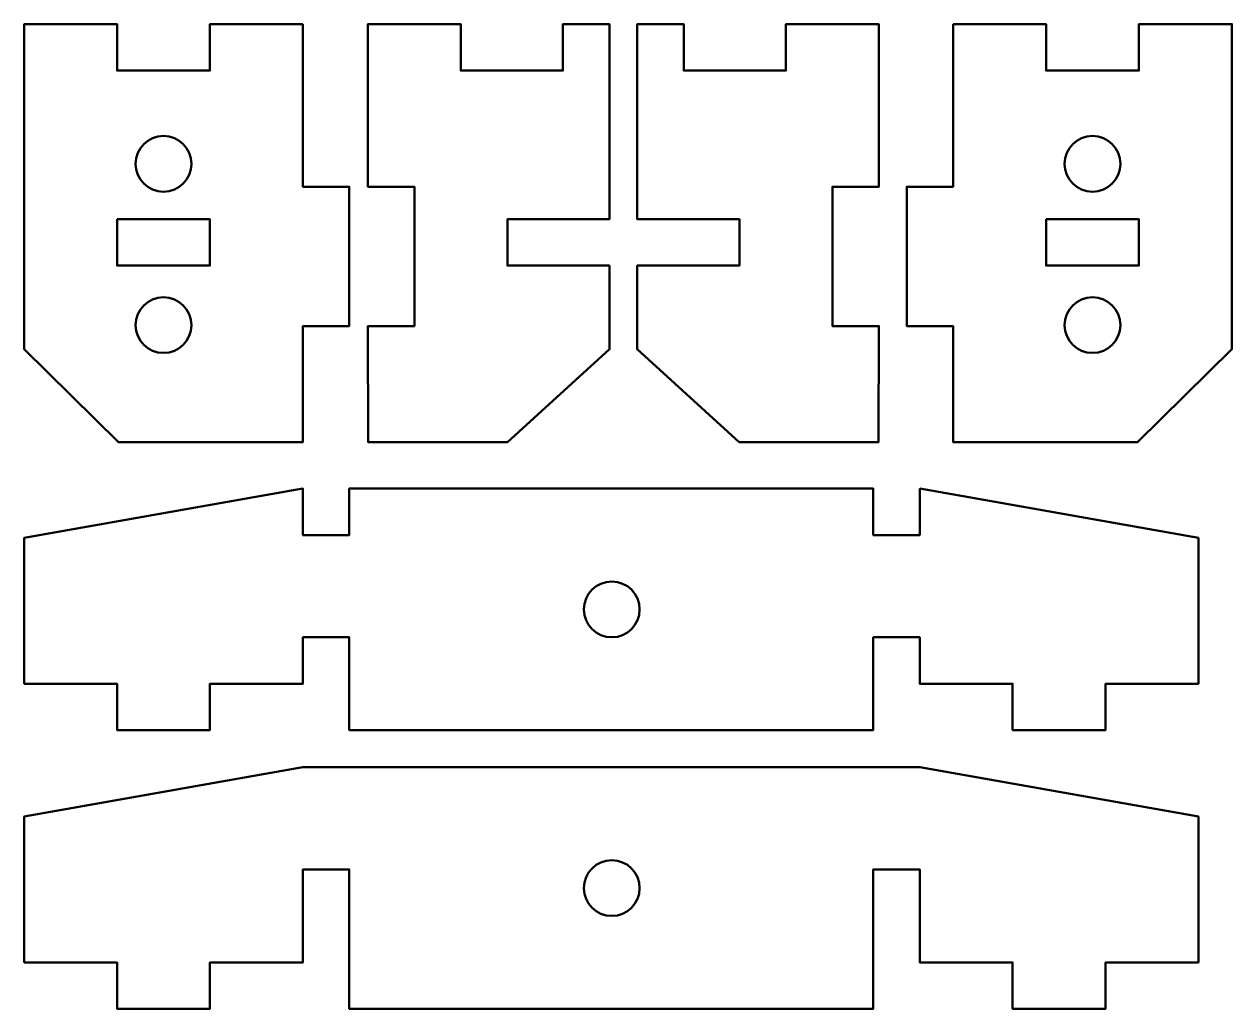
# Model space of a CAD drawing. Header units: inches. Extents: x 10 to 140, y 484 to 590.
import ezdxf

# ---------------------------------------------------------------- set-up
doc = ezdxf.new("R2010")
doc.units = ezdxf.units.IN
doc.header["$MEASUREMENT"] = 0
doc.layers.add('Layer 1', color=7, linetype='Continuous')

# ---------------------------------------------------------------- blocks, each defined once
blk = doc.blocks.new('block 3')
at = {"layer": 'Layer 1', "color": 7, "lineweight": 50, "true_color": 0xffffff}
blk.add_lwpolyline([(106.37, 540.04), (106.37, 535.04), (101.37, 535.04), (101.37, 540.04), (44.97, 540.04), (44.97, 535.04), (39.97, 535.04), (39.97, 540.04), (9.97, 534.74), (9.97, 519.04), (19.97, 519.04), (19.97, 514.04), (29.97, 514.04), (29.97, 519.04), (39.97, 519.04), (39.97, 524.04), (44.97, 524.04), (44.97, 514.04), (101.37, 514.04), (101.37, 524.04), (106.37, 524.04), (106.37, 519.04), (116.37, 519.04), (116.37, 514.04), (126.37, 514.04), (126.37, 519.04), (136.37, 519.04), (136.37, 534.74), (106.37, 540.04)], dxfattribs=at)
blk = doc.blocks.new('block 2')
at = {"layer": 'Layer 1', "color": 7, "lineweight": 50, "true_color": 0xffffff}
blk.add_open_spline([(73.22, 530.04), (74.88, 530.04), (76.22, 528.7), (76.22, 527.04), (76.22, 525.38), (74.88, 524.04), (73.22, 524.04), (71.56, 524.04), (70.22, 525.38), (70.22, 527.04), (70.22, 528.7), (71.56, 530.04), (73.22, 530.04)], degree=3, knots=[0, 0, 0, 0, 1, 1, 1, 2, 2, 2, 3, 3, 3, 4, 4, 4, 4], dxfattribs=at)
at = {"layer": 'Layer 1'}
blk.add_blockref('block 3', (0, 0), dxfattribs=at)
blk = doc.blocks.new('block 5')
at = {"layer": 'Layer 1', "color": 7, "lineweight": 50, "true_color": 0xffffff}
blk.add_lwpolyline([(106.37, 510.04), (39.97, 510.04), (9.97, 504.74), (9.97, 489.04), (19.97, 489.04), (19.97, 484.04), (29.97, 484.04), (29.97, 489.04), (39.97, 489.04), (39.97, 499.04), (44.97, 499.04), (44.97, 484.04), (101.37, 484.04), (101.37, 499.04), (106.37, 499.04), (106.37, 489.04), (116.37, 489.04), (116.37, 484.04), (126.37, 484.04), (126.37, 489.04), (136.37, 489.04), (136.37, 504.74), (106.37, 510.04)], dxfattribs=at)
blk = doc.blocks.new('block 4')
at = {"layer": 'Layer 1', "color": 7, "lineweight": 50, "true_color": 0xffffff}
blk.add_open_spline([(73.22, 500.04), (74.88, 500.04), (76.22, 498.69), (76.22, 497.04), (76.22, 495.38), (74.88, 494.04), (73.22, 494.04), (71.56, 494.04), (70.22, 495.38), (70.22, 497.04), (70.22, 498.69), (71.56, 500.04), (73.22, 500.04)], degree=3, knots=[0, 0, 0, 0, 1, 1, 1, 2, 2, 2, 3, 3, 3, 4, 4, 4, 4], dxfattribs=at)
at = {"layer": 'Layer 1'}
blk.add_blockref('block 5', (0, 0), dxfattribs=at)
blk = doc.blocks.new('block 7')
at = {"layer": 'Layer 1', "color": 7, "lineweight": 50, "true_color": 0xffffff}
blk.add_lwpolyline([(39.97, 590.04), (39.97, 572.54), (44.97, 572.54), (44.97, 557.54), (39.97, 557.54), (39.97, 545.04), (20.11, 545.04), (9.97, 555.04), (9.97, 590.04), (19.97, 590.04), (19.97, 585.04), (29.97, 585.04), (29.97, 590.04), (39.97, 590.04)], dxfattribs=at)
for points in [[(24.97, 578), (26.63, 578), (27.97, 576.66), (27.97, 575), (27.97, 573.35), (26.63, 572), (24.97, 572), (23.31, 572), (21.97, 573.35), (21.97, 575), (21.97, 576.66), (23.31, 578), (24.97, 578)], [(24.97, 560.64), (26.63, 560.64), (27.97, 559.3), (27.97, 557.64), (27.97, 555.98), (26.63, 554.64), (24.97, 554.64), (23.31, 554.64), (21.97, 555.98), (21.97, 557.64), (21.97, 559.3), (23.31, 560.64), (24.97, 560.64)]]:
    blk.add_open_spline(points, degree=3, knots=[0, 0, 0, 0, 1, 1, 1, 2, 2, 2, 3, 3, 3, 4, 4, 4, 4], dxfattribs=at)
blk = doc.blocks.new('block 6')
at = {"layer": 'Layer 1', "color": 7, "lineweight": 50, "true_color": 0xffffff}
blk.add_lwpolyline([(19.97, 569.04), (29.97, 569.04), (29.97, 564.04), (19.97, 564.04), (19.97, 569.04)], dxfattribs=at)
at = {"layer": 'Layer 1'}
blk.add_blockref('block 7', (0, 0), dxfattribs=at)
blk = doc.blocks.new('block 9')
at = {"layer": 'Layer 1', "color": 7, "lineweight": 50, "true_color": 0xffffff}
blk.add_lwpolyline([(109.97, 590.04), (109.97, 572.54), (104.97, 572.54), (104.97, 557.54), (109.97, 557.54), (109.97, 545.04), (129.82, 545.04), (139.97, 555.04), (139.97, 590.04), (129.97, 590.04), (129.97, 585.04), (119.97, 585.04), (119.97, 590.04), (109.97, 590.04)], dxfattribs=at)
for points in [[(124.97, 578), (126.63, 578), (127.97, 576.66), (127.97, 575), (127.97, 573.35), (126.63, 572), (124.97, 572), (123.31, 572), (121.97, 573.35), (121.97, 575), (121.97, 576.66), (123.31, 578), (124.97, 578)], [(124.97, 560.64), (126.63, 560.64), (127.97, 559.3), (127.97, 557.64), (127.97, 555.98), (126.63, 554.64), (124.97, 554.64), (123.31, 554.64), (121.97, 555.98), (121.97, 557.64), (121.97, 559.3), (123.31, 560.64), (124.97, 560.64)]]:
    blk.add_open_spline(points, degree=3, knots=[0, 0, 0, 0, 1, 1, 1, 2, 2, 2, 3, 3, 3, 4, 4, 4, 4], dxfattribs=at)
blk = doc.blocks.new('block 8')
at = {"layer": 'Layer 1', "color": 7, "lineweight": 50, "true_color": 0xffffff}
blk.add_lwpolyline([(119.97, 569.04), (129.97, 569.04), (129.97, 564.04), (119.97, 564.04), (119.97, 569.04)], dxfattribs=at)
at = {"layer": 'Layer 1'}
blk.add_blockref('block 9', (0, 0), dxfattribs=at)

msp = doc.modelspace()

# ---------------------------------------------------------------- linework, layer by layer
at = {"layer": 'Layer 1', "color": 7, "lineweight": 50, "true_color": 0xffffff}
for points in [[(61.99, 545.04), (46.99, 545.04), (46.97, 557.54), (51.97, 557.54), (51.97, 572.54), (46.97, 572.54), (46.98, 590.04), (56.97, 590.04), (56.97, 585.04), (67.97, 585.04), (67.97, 590.04), (72.97, 590.04), (72.97, 569.04), (61.98, 569.04), (61.98, 564.04), (72.97, 564.04), (72.97, 555.04), (61.99, 545.04)], [(86.94, 545.04), (101.94, 545.04), (101.97, 557.54), (96.97, 557.54), (96.97, 572.54), (101.97, 572.54), (101.96, 590.04), (91.97, 590.04), (91.97, 585.04), (80.97, 585.04), (80.97, 590.04), (75.97, 590.04), (75.97, 569.04), (86.96, 569.04), (86.96, 564.04), (75.97, 564.04), (75.97, 555.04), (86.94, 545.04)]]:
    msp.add_lwpolyline(points, dxfattribs=at)

# ---------------------------------------------------------------- block references
at = {"layer": 'Layer 1'}
for name in ['block 6', 'block 8', 'block 2', 'block 4']:
    msp.add_blockref(name, (0, 0), dxfattribs=at)

doc.saveas('drawing.dxf')
